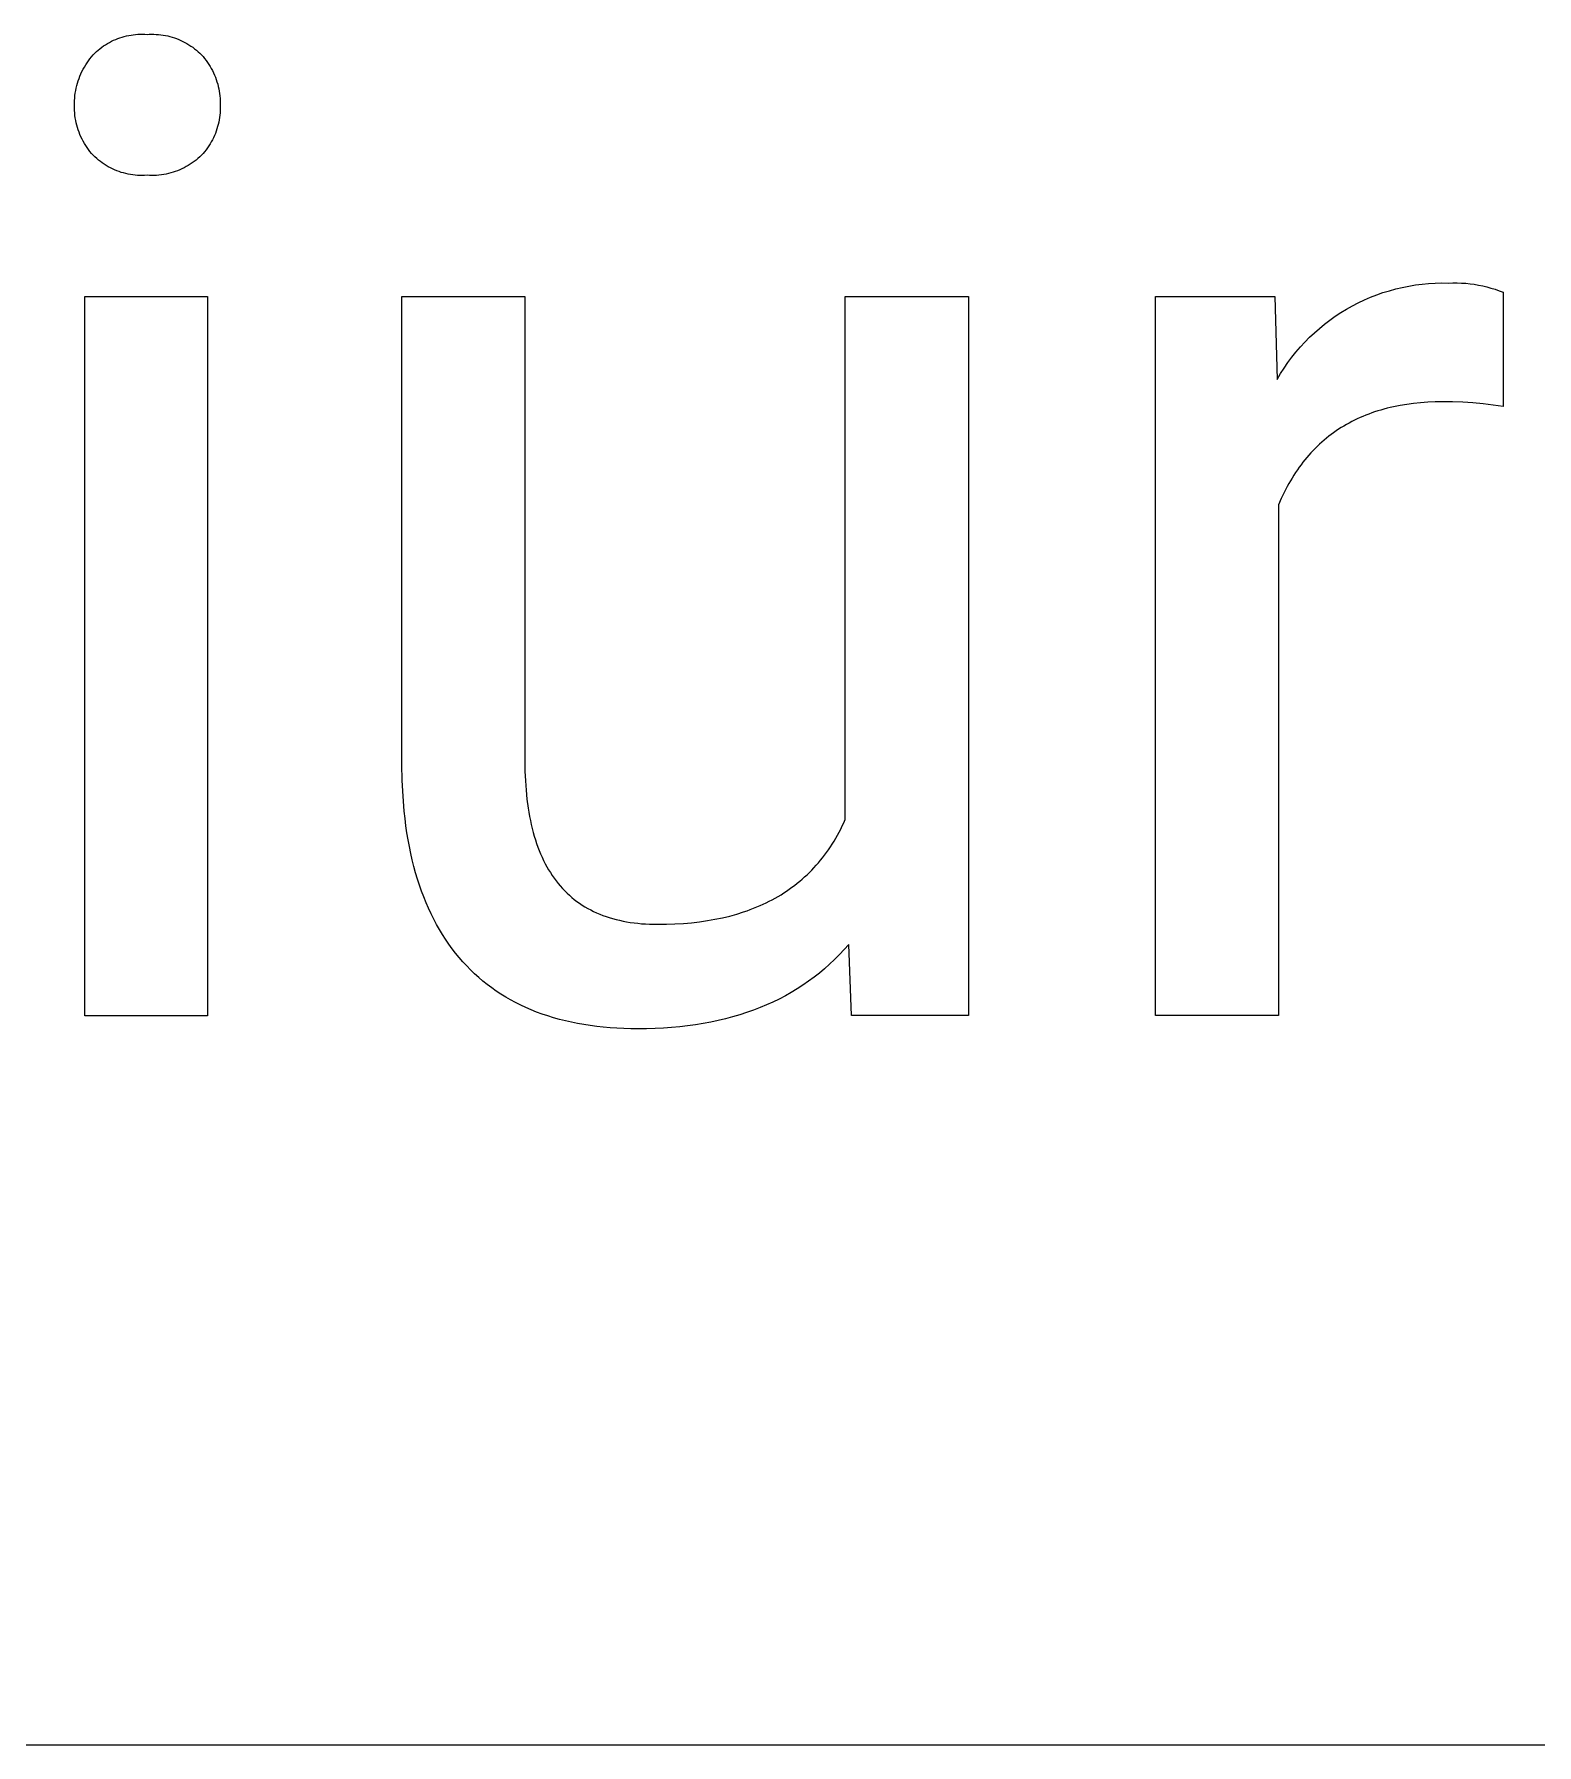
# Model space of a CAD drawing. Header units: millimetres. Extents: x 0 to 4468, y 0 to 3122.
# Drawn here: x 3046 to 3111.7, y 249.8 to 324.6 of the extents above; entities that cross this region are included whole.
import ezdxf

# ---------------------------------------------------------------- set-up
doc = ezdxf.new("R2010")
doc.units = ezdxf.units.MM
doc.header["$MEASUREMENT"] = 0
doc.layers.add('Domyślny', color=7, linetype='Continuous', true_color=0x000000)

msp = doc.modelspace()

# ---------------------------------------------------------------- linework, layer by layer
at = {"layer": 'Domyślny', "color": 18, "lineweight": 15, "true_color": 0x000000}
for p, q in [((3050.357, 324.541), (3050.456, 324.551)), ((3050.456, 324.551), (3050.556, 324.558)), ((3050.556, 324.558), (3050.656, 324.562)), ((3050.656, 324.562), (3050.756, 324.562)), ((3050.756, 324.562), (3050.856, 324.559)), ((3050.856, 324.559), (3050.956, 324.553)), ((3050.956, 324.553), (3051.056, 324.559)), ((3051.056, 324.559), (3051.157, 324.562)), ((3051.157, 324.562), (3051.258, 324.561)), ((3051.258, 324.561), (3051.359, 324.557)), ((3051.359, 324.557), (3051.46, 324.55)), ((3048.748, 323.8), (3048.823, 323.866)), ((3048.823, 323.866), (3048.9, 323.929)), ((3048.9, 323.929), (3048.979, 323.99)), ((3048.979, 323.99), (3049.061, 324.048)), ((3049.061, 324.048), (3049.144, 324.104)), ((3049.144, 324.104), (3049.229, 324.156)), ((3049.229, 324.156), (3049.316, 324.206)), ((3049.316, 324.206), (3049.405, 324.252)), ((3049.405, 324.252), (3049.495, 324.295)), ((3049.495, 324.295), (3049.586, 324.336)), ((3049.586, 324.336), (3049.679, 324.373)), ((3049.679, 324.373), (3049.773, 324.407)), ((3049.773, 324.407), (3049.868, 324.437)), ((3049.868, 324.437), (3049.964, 324.465)), ((3049.964, 324.465), (3050.062, 324.489)), ((3050.062, 324.489), (3050.159, 324.509)), ((3050.159, 324.509), (3050.258, 324.527)), ((3050.258, 324.527), (3050.357, 324.541)), ((3051.46, 324.55), (3051.56, 324.539)), ((3051.56, 324.539), (3051.66, 324.525)), ((3051.66, 324.525), (3051.76, 324.508)), ((3051.76, 324.508), (3051.859, 324.487)), ((3051.859, 324.487), (3051.957, 324.463)), ((3051.957, 324.463), (3052.054, 324.435)), ((3052.054, 324.435), (3052.15, 324.405)), ((3052.15, 324.405), (3052.245, 324.371)), ((3052.245, 324.371), (3052.339, 324.334)), ((3052.339, 324.334), (3052.432, 324.294)), ((3052.432, 324.294), (3052.523, 324.25)), ((3052.523, 324.25), (3052.613, 324.204)), ((3052.613, 324.204), (3052.701, 324.155)), ((3052.701, 324.155), (3052.787, 324.102)), ((3052.787, 324.102), (3052.872, 324.047)), ((3052.872, 324.047), (3052.955, 323.989)), ((3052.955, 323.989), (3053.035, 323.929)), ((3053.035, 323.929), (3053.114, 323.865)), ((3053.114, 323.865), (3053.19, 323.799)), ((3048.164, 323.031), (3048.218, 323.127)), ((3048.218, 323.127), (3048.275, 323.221)), ((3048.275, 323.221), (3048.334, 323.313)), ((3048.334, 323.313), (3048.398, 323.403)), ((3048.398, 323.403), (3048.464, 323.491)), ((3048.464, 323.491), (3048.533, 323.577)), ((3048.533, 323.577), (3048.605, 323.66)), ((3048.605, 323.66), (3048.675, 323.731)), ((3048.675, 323.731), (3048.748, 323.8)), ((3053.19, 323.799), (3053.265, 323.731)), ((3053.265, 323.731), (3053.336, 323.66)), ((3053.336, 323.66), (3053.406, 323.581)), ((3053.406, 323.581), (3053.473, 323.5)), ((3053.473, 323.5), (3053.537, 323.416)), ((3053.537, 323.416), (3053.598, 323.33)), ((3053.598, 323.33), (3053.657, 323.243)), ((3053.657, 323.243), (3053.712, 323.153)), ((3053.712, 323.153), (3053.765, 323.062)), ((3053.765, 323.062), (3053.814, 322.969)), ((3047.861, 322.208), (3047.886, 322.315)), ((3047.886, 322.315), (3047.915, 322.421)), ((3047.915, 322.421), (3047.948, 322.526)), ((3047.948, 322.526), (3047.984, 322.629)), ((3047.984, 322.629), (3048.024, 322.732)), ((3048.024, 322.732), (3048.067, 322.833)), ((3048.067, 322.833), (3048.114, 322.933)), ((3048.114, 322.933), (3048.164, 323.031)), ((3053.814, 322.969), (3053.86, 322.874)), ((3053.86, 322.874), (3053.903, 322.778)), ((3053.903, 322.778), (3053.943, 322.68)), ((3053.943, 322.68), (3053.98, 322.582)), ((3053.98, 322.582), (3054.013, 322.482)), ((3054.013, 322.482), (3054.043, 322.381)), ((3054.043, 322.381), (3054.069, 322.279)), ((3047.786, 321.553), (3047.789, 321.663)), ((3047.789, 321.663), (3047.796, 321.773)), ((3047.796, 321.773), (3047.806, 321.882)), ((3047.806, 321.882), (3047.821, 321.991)), ((3047.821, 321.991), (3047.839, 322.1)), ((3047.839, 322.1), (3047.861, 322.208)), ((3054.069, 322.279), (3054.092, 322.176)), ((3054.092, 322.176), (3054.111, 322.072)), ((3054.111, 322.072), (3054.127, 321.968)), ((3054.127, 321.968), (3054.14, 321.864)), ((3054.14, 321.864), (3054.149, 321.759)), ((3054.149, 321.759), (3054.154, 321.654)), ((3054.154, 321.654), (3054.156, 321.548)), ((3047.786, 321.443), (3047.786, 321.553)), ((3047.786, 321.335), (3047.786, 321.443)), ((3047.789, 321.227), (3047.786, 321.335)), ((3047.796, 321.119), (3047.789, 321.227)), ((3047.806, 321.011), (3047.796, 321.119)), ((3047.821, 320.904), (3047.806, 321.011)), ((3047.839, 320.797), (3047.821, 320.904)), ((3054.111, 320.824), (3054.092, 320.722)), ((3054.127, 320.926), (3054.111, 320.824)), ((3054.14, 321.029), (3054.127, 320.926)), ((3054.149, 321.132), (3054.14, 321.029)), ((3054.154, 321.236), (3054.149, 321.132)), ((3054.156, 321.339), (3054.154, 321.236)), ((3054.156, 321.548), (3054.155, 321.443)), ((3054.155, 321.443), (3054.156, 321.339)), ((3047.861, 320.691), (3047.839, 320.797)), ((3047.886, 320.586), (3047.861, 320.691)), ((3047.915, 320.482), (3047.886, 320.586)), ((3047.948, 320.379), (3047.915, 320.482)), ((3047.985, 320.277), (3047.948, 320.379)), ((3048.024, 320.177), (3047.985, 320.277)), ((3048.068, 320.078), (3048.024, 320.177)), ((3048.115, 319.98), (3048.068, 320.078)), ((3053.903, 320.131), (3053.86, 320.037)), ((3053.943, 320.227), (3053.903, 320.131)), ((3053.979, 320.324), (3053.943, 320.227)), ((3054.012, 320.422), (3053.979, 320.324)), ((3054.042, 320.521), (3054.012, 320.422)), ((3054.069, 320.621), (3054.042, 320.521)), ((3054.092, 320.722), (3054.069, 320.621)), ((3048.165, 319.884), (3048.115, 319.98)), ((3048.218, 319.79), (3048.165, 319.884)), ((3048.275, 319.698), (3048.218, 319.79)), ((3048.335, 319.608), (3048.275, 319.698)), ((3048.398, 319.52), (3048.335, 319.608)), ((3048.464, 319.435), (3048.398, 319.52)), ((3048.533, 319.351), (3048.464, 319.435)), ((3048.605, 319.271), (3048.533, 319.351)), ((3053.406, 319.347), (3053.336, 319.271)), ((3053.473, 319.426), (3053.406, 319.347)), ((3053.537, 319.508), (3053.473, 319.426)), ((3053.598, 319.591), (3053.537, 319.508)), ((3053.656, 319.677), (3053.598, 319.591)), ((3053.712, 319.764), (3053.656, 319.677)), ((3053.764, 319.854), (3053.712, 319.764)), ((3053.814, 319.945), (3053.764, 319.854)), ((3053.86, 320.037), (3053.814, 319.945)), ((3048.679, 319.198), (3048.605, 319.271)), ((3048.756, 319.129), (3048.679, 319.198)), ((3048.835, 319.062), (3048.756, 319.129)), ((3048.916, 318.998), (3048.835, 319.062)), ((3049, 318.937), (3048.916, 318.998)), ((3049.085, 318.879), (3049, 318.937)), ((3049.173, 318.823), (3049.085, 318.879)), ((3049.262, 318.771), (3049.173, 318.823)), ((3049.353, 318.722), (3049.262, 318.771)), ((3049.446, 318.676), (3049.353, 318.722)), ((3049.54, 318.633), (3049.446, 318.676)), ((3049.636, 318.593), (3049.54, 318.633)), ((3049.733, 318.557), (3049.636, 318.593)), ((3052.289, 318.595), (3052.191, 318.559)), ((3052.386, 318.635), (3052.289, 318.595)), ((3052.481, 318.678), (3052.386, 318.635)), ((3052.575, 318.723), (3052.481, 318.678)), ((3052.667, 318.772), (3052.575, 318.723)), ((3052.758, 318.825), (3052.667, 318.772)), ((3052.847, 318.88), (3052.758, 318.825)), ((3052.934, 318.938), (3052.847, 318.88)), ((3053.019, 318.999), (3052.934, 318.938)), ((3053.102, 319.063), (3053.019, 318.999)), ((3053.182, 319.129), (3053.102, 319.063)), ((3053.26, 319.199), (3053.182, 319.129)), ((3053.336, 319.271), (3053.26, 319.199)), ((3049.831, 318.524), (3049.733, 318.557)), ((3049.93, 318.495), (3049.831, 318.524)), ((3050.031, 318.469), (3049.93, 318.495)), ((3050.132, 318.446), (3050.031, 318.469)), ((3050.233, 318.427), (3050.132, 318.446)), ((3050.336, 318.412), (3050.233, 318.427)), ((3050.439, 318.4), (3050.336, 318.412)), ((3050.542, 318.391), (3050.439, 318.4)), ((3050.645, 318.386), (3050.542, 318.391)), ((3050.749, 318.385), (3050.645, 318.386)), ((3050.852, 318.387), (3050.749, 318.385)), ((3050.956, 318.393), (3050.852, 318.387)), ((3051.06, 318.387), (3050.956, 318.393)), ((3051.165, 318.385), (3051.06, 318.387)), ((3051.269, 318.387), (3051.165, 318.385)), ((3051.374, 318.392), (3051.269, 318.387)), ((3051.478, 318.401), (3051.374, 318.392)), ((3051.582, 318.413), (3051.478, 318.401)), ((3051.685, 318.429), (3051.582, 318.413)), ((3051.788, 318.448), (3051.685, 318.429)), ((3051.89, 318.471), (3051.788, 318.448)), ((3051.991, 318.497), (3051.89, 318.471)), ((3052.091, 318.526), (3051.991, 318.497)), ((3052.191, 318.559), (3052.091, 318.526)), ((3104.961, 313.264), (3105.24, 313.35)), ((3105.24, 313.35), (3105.521, 313.427)), ((3105.521, 313.427), (3105.804, 313.495)), ((3105.804, 313.495), (3106.09, 313.552)), ((3106.09, 313.552), (3106.378, 313.599)), ((3106.378, 313.599), (3106.667, 313.636)), ((3106.667, 313.636), (3106.957, 313.663)), ((3106.957, 313.663), (3107.248, 313.68)), ((3107.248, 313.68), (3107.539, 313.687)), ((3107.539, 313.687), (3107.83, 313.683)), ((3107.83, 313.683), (3108.018, 313.69)), ((3108.018, 313.69), (3108.205, 313.69)), ((3108.205, 313.69), (3108.392, 313.684)), ((3108.392, 313.684), (3108.579, 313.672)), ((3108.579, 313.672), (3108.765, 313.654)), ((3108.765, 313.654), (3108.951, 313.629)), ((3108.951, 313.629), (3109.135, 313.597)), ((3109.135, 313.597), (3109.319, 313.56)), ((3109.319, 313.56), (3109.501, 313.517)), ((3109.501, 313.517), (3109.681, 313.467)), ((3109.681, 313.467), (3109.86, 313.411)), ((3109.86, 313.411), (3110.037, 313.349)), ((3110.037, 313.349), (3110.211, 313.282)), ((3048.233, 281.656), (3048.233, 313.096)), ((3048.233, 313.096), (3053.604, 313.096)), ((3053.604, 313.096), (3053.604, 281.656)), ((3062.094, 292.642), (3062.094, 313.102)), ((3062.094, 313.102), (3067.466, 313.102)), ((3067.466, 313.102), (3067.466, 292.791)), ((3081.467, 290.232), (3081.467, 313.102)), ((3081.467, 313.102), (3086.854, 313.102)), ((3086.854, 313.102), (3086.854, 281.661)), ((3095.019, 281.663), (3095.019, 313.103)), ((3095.019, 313.103), (3100.242, 313.103)), ((3100.242, 313.103), (3100.331, 309.472)), ((3103.371, 312.545), (3103.625, 312.688)), ((3103.625, 312.688), (3103.884, 312.821)), ((3103.884, 312.821), (3104.147, 312.946)), ((3104.147, 312.946), (3104.415, 313.061)), ((3104.415, 313.061), (3104.686, 313.167)), ((3104.686, 313.167), (3104.961, 313.264)), ((3110.211, 313.282), (3110.211, 308.282)), ((3102.183, 311.704), (3102.409, 311.888)), ((3102.409, 311.888), (3102.64, 312.065)), ((3102.64, 312.065), (3102.878, 312.233)), ((3102.878, 312.233), (3103.122, 312.394)), ((3103.122, 312.394), (3103.371, 312.545)), ((3101.35, 310.89), (3101.547, 311.104)), ((3101.547, 311.104), (3101.752, 311.311)), ((3101.752, 311.311), (3101.964, 311.511)), ((3101.964, 311.511), (3102.183, 311.704)), ((3100.803, 310.208), (3100.977, 310.442)), ((3100.977, 310.442), (3101.16, 310.669)), ((3101.16, 310.669), (3101.35, 310.89)), ((3100.331, 309.472), (3100.48, 309.723)), ((3100.48, 309.723), (3100.637, 309.968)), ((3100.637, 309.968), (3100.803, 310.208)), ((3104.865, 308.134), (3104.731, 308.093)), ((3105.001, 308.172), (3104.865, 308.134)), ((3105.138, 308.209), (3105.001, 308.172)), ((3105.278, 308.243), (3105.138, 308.209)), ((3105.419, 308.275), (3105.278, 308.243)), ((3105.705, 308.332), (3105.419, 308.275)), ((3105.998, 308.38), (3105.705, 308.332)), ((3106.298, 308.42), (3105.998, 308.38)), ((3106.604, 308.451), (3106.298, 308.42)), ((3106.917, 308.473), (3106.604, 308.451)), ((3107.237, 308.486), (3106.917, 308.473)), ((3107.563, 308.49), (3107.237, 308.486)), ((3108.006, 308.489), (3107.563, 308.49)), ((3108.449, 308.474), (3108.006, 308.489)), ((3108.892, 308.446), (3108.449, 308.474)), ((3109.333, 308.405), (3108.892, 308.446)), ((3109.773, 308.35), (3109.333, 308.405)), ((3110.211, 308.282), (3109.773, 308.35)), ((3103.134, 307.363), (3103.023, 307.292)), ((3103.247, 307.433), (3103.134, 307.363)), ((3103.362, 307.5), (3103.247, 307.433)), ((3103.478, 307.565), (3103.362, 307.5)), ((3103.596, 307.627), (3103.478, 307.565)), ((3103.715, 307.688), (3103.596, 307.627)), ((3103.836, 307.746), (3103.715, 307.688)), ((3103.959, 307.803), (3103.836, 307.746)), ((3104.084, 307.856), (3103.959, 307.803)), ((3104.21, 307.908), (3104.084, 307.856)), ((3104.338, 307.958), (3104.21, 307.908)), ((3104.467, 308.005), (3104.338, 307.958)), ((3104.598, 308.05), (3104.467, 308.005)), ((3104.731, 308.093), (3104.598, 308.05)), ((3102.192, 306.64), (3102.095, 306.549)), ((3102.29, 306.729), (3102.192, 306.64)), ((3102.39, 306.816), (3102.29, 306.729)), ((3102.491, 306.901), (3102.39, 306.816)), ((3102.594, 306.984), (3102.491, 306.901)), ((3102.699, 307.064), (3102.594, 306.984)), ((3102.805, 307.142), (3102.699, 307.064)), ((3102.913, 307.218), (3102.805, 307.142)), ((3103.023, 307.292), (3102.913, 307.218)), ((3101.551, 305.954), (3101.466, 305.848)), ((3101.638, 306.059), (3101.551, 305.954)), ((3101.726, 306.161), (3101.638, 306.059)), ((3101.816, 306.262), (3101.726, 306.161)), ((3101.907, 306.359), (3101.816, 306.262)), ((3102, 306.455), (3101.907, 306.359)), ((3102.095, 306.549), (3102, 306.455)), ((3100.991, 305.161), (3100.918, 305.039)), ((3101.066, 305.281), (3100.991, 305.161)), ((3101.143, 305.399), (3101.066, 305.281)), ((3101.221, 305.514), (3101.143, 305.399)), ((3101.301, 305.628), (3101.221, 305.514)), ((3101.383, 305.739), (3101.301, 305.628)), ((3101.466, 305.848), (3101.383, 305.739)), ((3100.641, 304.528), (3100.513, 304.259)), ((3100.776, 304.788), (3100.641, 304.528)), ((3100.846, 304.914), (3100.776, 304.788)), ((3100.918, 305.039), (3100.846, 304.914)), ((3100.513, 304.259), (3100.391, 303.982)), ((3100.391, 303.982), (3100.391, 281.663)), ((3062.107, 291.939), (3062.094, 292.642)), ((3067.466, 292.791), (3067.471, 292.352)), ((3062.141, 291.258), (3062.107, 291.939)), ((3067.471, 292.352), (3067.489, 291.926)), ((3067.489, 291.926), (3067.517, 291.515)), ((3062.195, 290.599), (3062.141, 291.258)), ((3067.517, 291.515), (3067.557, 291.117)), ((3067.557, 291.117), (3067.608, 290.734)), ((3062.23, 290.277), (3062.195, 290.599)), ((3062.27, 289.961), (3062.23, 290.277)), ((3067.608, 290.734), (3067.638, 290.547)), ((3067.638, 290.547), (3067.671, 290.364)), ((3067.671, 290.364), (3067.707, 290.184)), ((3067.707, 290.184), (3067.745, 290.008)), ((3081.403, 290.09), (3081.467, 290.232)), ((3062.315, 289.651), (3062.27, 289.961)), ((3062.365, 289.346), (3062.315, 289.651)), ((3067.745, 290.008), (3067.786, 289.836)), ((3067.786, 289.836), (3067.831, 289.667)), ((3067.831, 289.667), (3067.878, 289.501)), ((3067.878, 289.501), (3067.927, 289.339)), ((3080.974, 289.286), (3081.05, 289.414)), ((3081.05, 289.414), (3081.125, 289.545)), ((3081.125, 289.545), (3081.197, 289.678)), ((3081.197, 289.678), (3081.268, 289.813)), ((3081.268, 289.813), (3081.336, 289.95)), ((3081.336, 289.95), (3081.403, 290.09)), ((3062.42, 289.046), (3062.365, 289.346)), ((3062.481, 288.752), (3062.42, 289.046)), ((3062.546, 288.463), (3062.481, 288.752)), ((3067.927, 289.339), (3067.98, 289.18)), ((3067.98, 289.18), (3068.035, 289.025)), ((3068.035, 289.025), (3068.094, 288.873)), ((3068.094, 288.873), (3068.155, 288.725)), ((3068.155, 288.725), (3068.219, 288.58)), ((3080.472, 288.561), (3080.561, 288.676)), ((3080.561, 288.676), (3080.648, 288.794)), ((3080.648, 288.794), (3080.732, 288.913)), ((3080.732, 288.913), (3080.815, 289.035)), ((3080.815, 289.035), (3080.895, 289.159)), ((3080.895, 289.159), (3080.974, 289.286)), ((3062.617, 288.18), (3062.546, 288.463)), ((3062.692, 287.902), (3062.617, 288.18)), ((3068.219, 288.58), (3068.286, 288.439)), ((3068.286, 288.439), (3068.355, 288.301)), ((3068.355, 288.301), (3068.428, 288.167)), ((3068.428, 288.167), (3068.503, 288.036)), ((3068.503, 288.036), (3068.581, 287.909)), ((3068.581, 287.909), (3068.662, 287.785)), ((3079.796, 287.817), (3079.899, 287.917)), ((3079.899, 287.917), (3079.999, 288.019)), ((3079.999, 288.019), (3080.098, 288.123)), ((3080.098, 288.123), (3080.195, 288.229)), ((3080.195, 288.229), (3080.289, 288.338)), ((3080.289, 288.338), (3080.382, 288.448)), ((3080.382, 288.448), (3080.472, 288.561)), ((3062.773, 287.63), (3062.692, 287.902)), ((3062.859, 287.363), (3062.773, 287.63)), ((3062.95, 287.102), (3062.859, 287.363)), ((3068.662, 287.785), (3068.746, 287.665)), ((3068.746, 287.665), (3068.833, 287.548)), ((3068.833, 287.548), (3068.922, 287.435)), ((3068.922, 287.435), (3069.014, 287.325)), ((3069.014, 287.325), (3069.109, 287.218)), ((3069.109, 287.218), (3069.207, 287.116)), ((3078.902, 287.101), (3079.02, 287.183)), ((3079.02, 287.183), (3079.137, 287.267)), ((3079.137, 287.267), (3079.252, 287.353)), ((3079.252, 287.353), (3079.365, 287.442)), ((3079.365, 287.442), (3079.476, 287.532)), ((3079.476, 287.532), (3079.584, 287.625)), ((3079.584, 287.625), (3079.691, 287.72)), ((3079.691, 287.72), (3079.796, 287.817)), ((3063.046, 286.846), (3062.95, 287.102)), ((3063.147, 286.595), (3063.046, 286.846)), ((3063.254, 286.35), (3063.147, 286.595)), ((3069.207, 287.116), (3069.308, 287.016)), ((3069.308, 287.016), (3069.412, 286.92)), ((3069.412, 286.92), (3069.518, 286.828)), ((3069.518, 286.828), (3069.627, 286.739)), ((3069.627, 286.739), (3069.739, 286.654)), ((3069.739, 286.654), (3069.854, 286.572)), ((3069.854, 286.572), (3069.972, 286.493)), ((3069.972, 286.493), (3070.092, 286.418)), ((3070.092, 286.418), (3070.215, 286.347)), ((3077.601, 286.407), (3077.741, 286.466)), ((3077.741, 286.466), (3077.878, 286.528)), ((3077.878, 286.528), (3078.013, 286.592)), ((3078.013, 286.592), (3078.146, 286.658)), ((3078.146, 286.658), (3078.277, 286.726)), ((3078.277, 286.726), (3078.406, 286.797)), ((3078.406, 286.797), (3078.533, 286.87)), ((3078.533, 286.87), (3078.658, 286.945)), ((3078.658, 286.945), (3078.781, 287.022)), ((3078.781, 287.022), (3078.902, 287.101)), ((3063.365, 286.111), (3063.254, 286.35)), ((3063.481, 285.876), (3063.365, 286.111)), ((3063.603, 285.648), (3063.481, 285.876)), ((3070.215, 286.347), (3070.341, 286.279)), ((3070.341, 286.279), (3070.47, 286.214)), ((3070.47, 286.214), (3070.602, 286.153)), ((3070.602, 286.153), (3070.736, 286.096)), ((3070.736, 286.096), (3070.873, 286.041)), ((3070.873, 286.041), (3071.014, 285.991)), ((3071.014, 285.991), (3071.156, 285.944)), ((3071.156, 285.944), (3071.302, 285.9)), ((3071.302, 285.9), (3071.451, 285.86)), ((3071.451, 285.86), (3071.602, 285.824)), ((3071.602, 285.824), (3071.756, 285.79)), ((3071.756, 285.79), (3071.913, 285.761)), ((3071.913, 285.761), (3072.073, 285.735)), ((3072.073, 285.735), (3072.235, 285.712)), ((3072.235, 285.712), (3072.4, 285.693)), ((3072.4, 285.693), (3072.568, 285.677)), ((3072.568, 285.677), (3072.739, 285.665)), ((3072.739, 285.665), (3072.913, 285.656)), ((3073.651, 285.654), (3074.025, 285.667)), ((3074.025, 285.667), (3074.391, 285.69)), ((3074.391, 285.69), (3074.749, 285.721)), ((3074.749, 285.721), (3075.098, 285.761)), ((3075.098, 285.761), (3075.44, 285.811)), ((3075.44, 285.811), (3075.773, 285.869)), ((3075.773, 285.869), (3076.098, 285.936)), ((3076.098, 285.936), (3076.415, 286.013)), ((3076.415, 286.013), (3076.724, 286.098)), ((3076.724, 286.098), (3077.024, 286.192)), ((3077.024, 286.192), (3077.172, 286.242)), ((3077.172, 286.242), (3077.317, 286.295)), ((3077.317, 286.295), (3077.46, 286.35)), ((3077.46, 286.35), (3077.601, 286.407)), ((3063.73, 285.424), (3063.603, 285.648)), ((3063.861, 285.206), (3063.73, 285.424)), ((3063.998, 284.994), (3063.861, 285.206)), ((3064.14, 284.787), (3063.998, 284.994)), ((3072.913, 285.656), (3073.089, 285.651)), ((3073.089, 285.651), (3073.269, 285.649)), ((3073.269, 285.649), (3073.651, 285.654)), ((3064.287, 284.585), (3064.14, 284.787)), ((3064.439, 284.389), (3064.287, 284.585)), ((3064.596, 284.198), (3064.439, 284.389)), ((3064.758, 284.012), (3064.596, 284.198)), ((3081.211, 284.325), (3081, 284.113)), ((3081.417, 284.545), (3081.211, 284.325)), ((3081.616, 284.771), (3081.417, 284.545)), ((3081.735, 281.661), (3081.616, 284.771)), ((3064.923, 283.833), (3064.758, 284.012)), ((3065.094, 283.658), (3064.923, 283.833)), ((3065.269, 283.49), (3065.094, 283.658)), ((3065.449, 283.327), (3065.269, 283.49)), ((3080.334, 283.519), (3080.1, 283.335)), ((3080.562, 283.71), (3080.334, 283.519)), ((3080.784, 283.908), (3080.562, 283.71)), ((3081, 284.113), (3080.784, 283.908)), ((3065.634, 283.17), (3065.449, 283.327)), ((3065.823, 283.018), (3065.634, 283.17)), ((3066.017, 282.872), (3065.823, 283.018)), ((3066.216, 282.732), (3066.017, 282.872)), ((3066.42, 282.598), (3066.216, 282.732)), ((3079.365, 282.828), (3079.109, 282.673)), ((3079.616, 282.99), (3079.365, 282.828)), ((3079.861, 283.159), (3079.616, 282.99)), ((3080.1, 283.335), (3079.861, 283.159)), ((3066.629, 282.469), (3066.42, 282.598)), ((3066.842, 282.346), (3066.629, 282.469)), ((3067.06, 282.228), (3066.842, 282.346)), ((3067.283, 282.117), (3067.06, 282.228)), ((3067.51, 282.011), (3067.283, 282.117)), ((3067.742, 281.91), (3067.51, 282.011)), ((3077.742, 282.006), (3077.451, 281.894)), ((3078.027, 282.125), (3077.742, 282.006)), ((3078.306, 282.251), (3078.027, 282.125)), ((3078.579, 282.384), (3078.306, 282.251)), ((3078.847, 282.525), (3078.579, 282.384)), ((3079.109, 282.673), (3078.847, 282.525)), ((3053.604, 281.656), (3048.233, 281.656)), ((3067.979, 281.816), (3067.742, 281.91)), ((3068.221, 281.727), (3067.979, 281.816)), ((3068.467, 281.644), (3068.221, 281.727)), ((3068.718, 281.566), (3068.467, 281.644)), ((3068.974, 281.495), (3068.718, 281.566)), ((3069.234, 281.429), (3068.974, 281.495)), ((3069.499, 281.368), (3069.234, 281.429)), ((3069.769, 281.314), (3069.499, 281.368)), ((3070.043, 281.265), (3069.769, 281.314)), ((3070.322, 281.222), (3070.043, 281.265)), ((3070.606, 281.185), (3070.322, 281.222)), ((3070.894, 281.153), (3070.606, 281.185)), ((3074.579, 281.211), (3074.231, 281.172)), ((3074.921, 281.258), (3074.579, 281.211)), ((3075.257, 281.313), (3074.921, 281.258)), ((3075.588, 281.374), (3075.257, 281.313)), ((3075.913, 281.443), (3075.588, 281.374)), ((3076.232, 281.518), (3075.913, 281.443)), ((3076.545, 281.601), (3076.232, 281.518)), ((3076.853, 281.692), (3076.545, 281.601)), ((3077.155, 281.789), (3076.853, 281.692)), ((3077.451, 281.894), (3077.155, 281.789)), ((3086.854, 281.661), (3081.735, 281.661)), ((3100.391, 281.663), (3095.019, 281.663)), ((3071.187, 281.127), (3070.894, 281.153)), ((3071.485, 281.107), (3071.187, 281.127)), ((3071.787, 281.093), (3071.485, 281.107)), ((3072.094, 281.084), (3071.787, 281.093)), ((3072.406, 281.081), (3072.094, 281.084)), ((3072.782, 281.085), (3072.406, 281.081)), ((3073.153, 281.096), (3072.782, 281.085)), ((3073.518, 281.114), (3073.153, 281.096)), ((3073.877, 281.139), (3073.518, 281.114)), ((3074.231, 281.172), (3073.877, 281.139)), ((2779.698, 249.781), (4468.295, 249.781))]:
    msp.add_line(p, q, dxfattribs=at)

doc.saveas('drawing.dxf')
